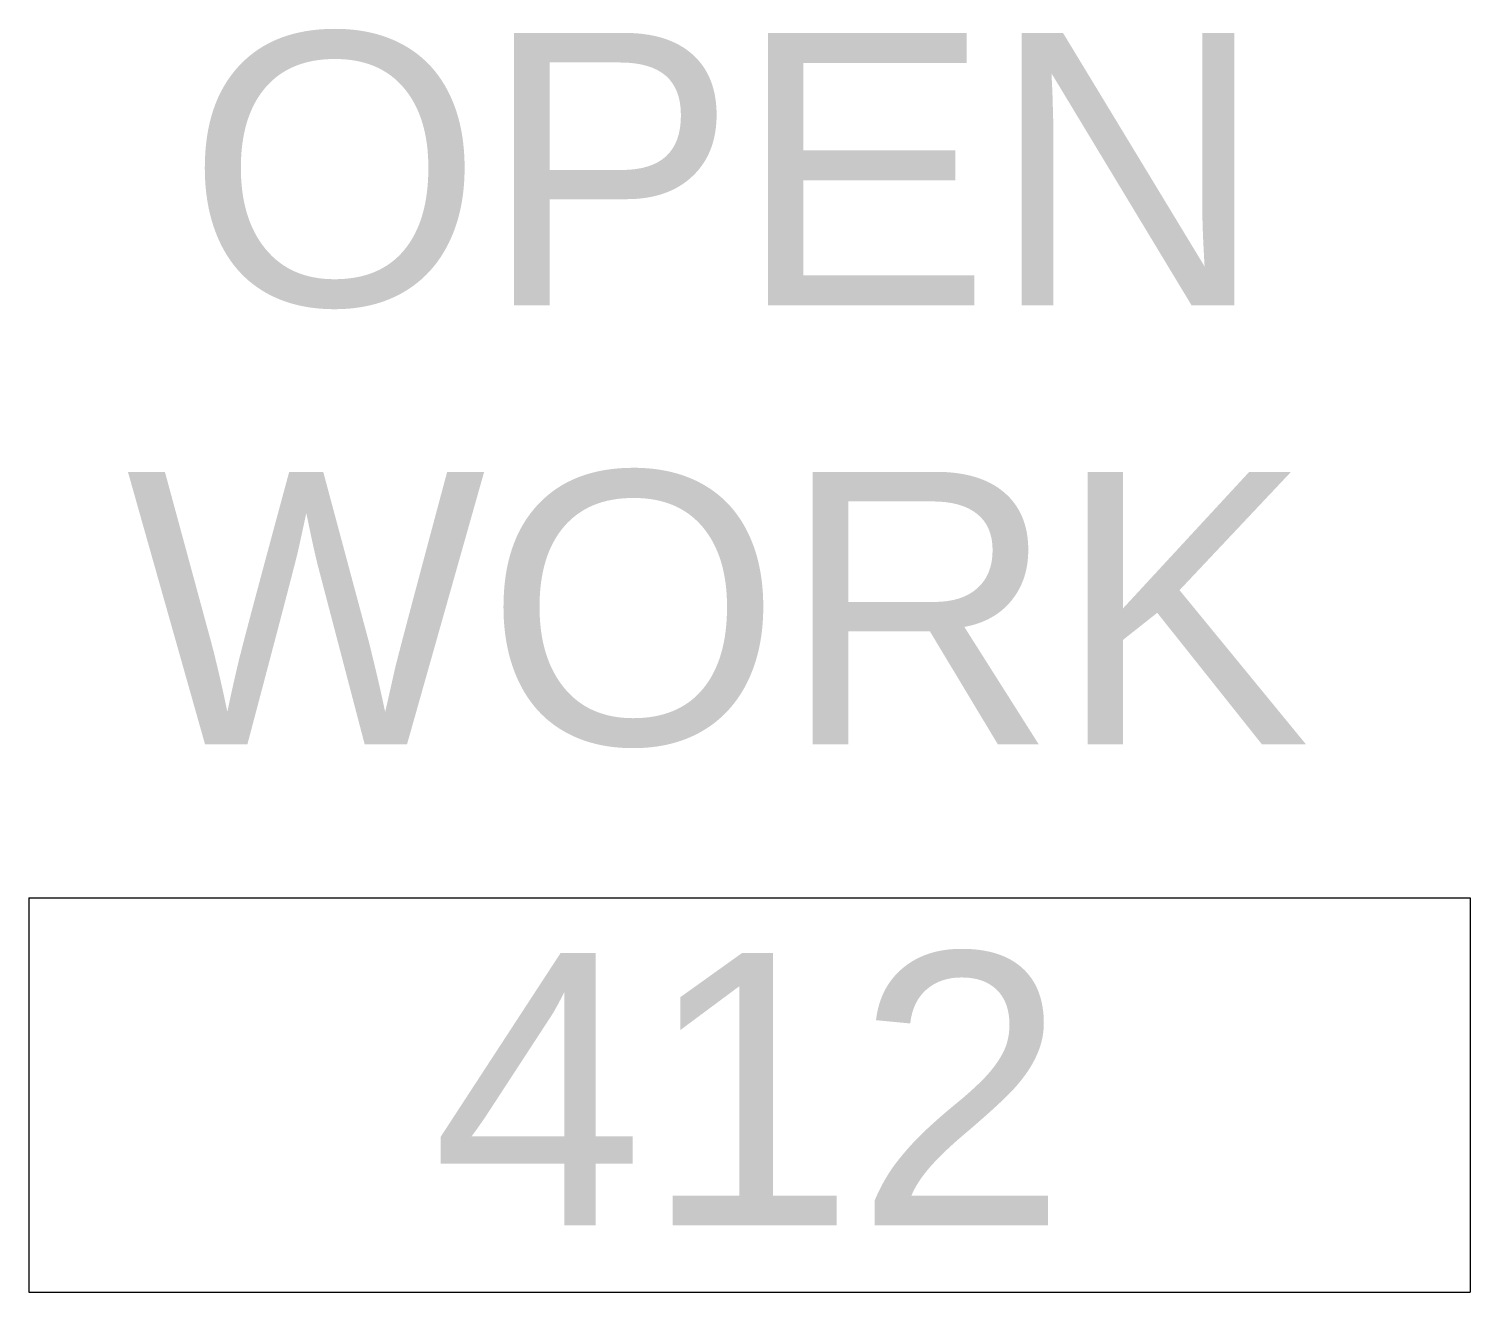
# Model space of a CAD drawing. Header units: inches. Extents: x 1 to 4333, y -575 to 1753.
# Drawn here: x 2732.81 to 2780.42, y 295.87 to 337.6 of the extents above; entities that cross this region are included whole.
import ezdxf

# ---------------------------------------------------------------- set-up
doc = ezdxf.new("R2010")
doc.units = ezdxf.units.IN
doc.header["$MEASUREMENT"] = 0
doc.layers.add('A-AREA-IDEN', color=2, linetype='Continuous', lineweight=20)
doc.styles.add('Arial', font='arial.ttf', dxfattribs={"height": 9})

# ---------------------------------------------------------------- blocks, each defined once
blk = doc.blocks.new('FORM Room Tag - Name _ Number-2260771-New Construction - Tel_Data_Elec Plan')
at = {"layer": 'A-AREA-IDEN'}
for p, q in [((-0.24443, -0.02311), (-0.24443, -0.15886)), ((-0.24443, -0.02311), (0.2515, -0.02311)), ((0.2515, -0.02311), (0.2515, -0.15886)), ((-0.24443, -0.15886), (0.2515, -0.15886))]:
    blk.add_line(p, q, dxfattribs=at)

msp = doc.modelspace()

# ---------------------------------------------------------------- block references
at = {"layer": 'A-AREA-IDEN', "xscale": 95.99999999999994, "yscale": 95.99999999999994, "zscale": 95.99999999999994}
msp.add_blockref('FORM Room Tag - Name _ Number-2260771-New Construction - Tel_Data_Elec Plan', (2756.276, 311.121), dxfattribs=at)

# ---------------------------------------------------------------- texts
at = {"layer": 'A-AREA-IDEN', "lineweight": 9, "char_height": 9, "attachment_point": 1, "style": 'Arial'}
for s, insert, width in [('OPEN', (2738.028, 337.47), 43.935), ('WORK', (2736.028, 322.97), 48.783), ('412', (2746.13, 307.079), 25.452)]:
    msp.add_mtext(s, dxfattribs=dict(at, insert=insert, width=width))

doc.saveas('drawing.dxf')
